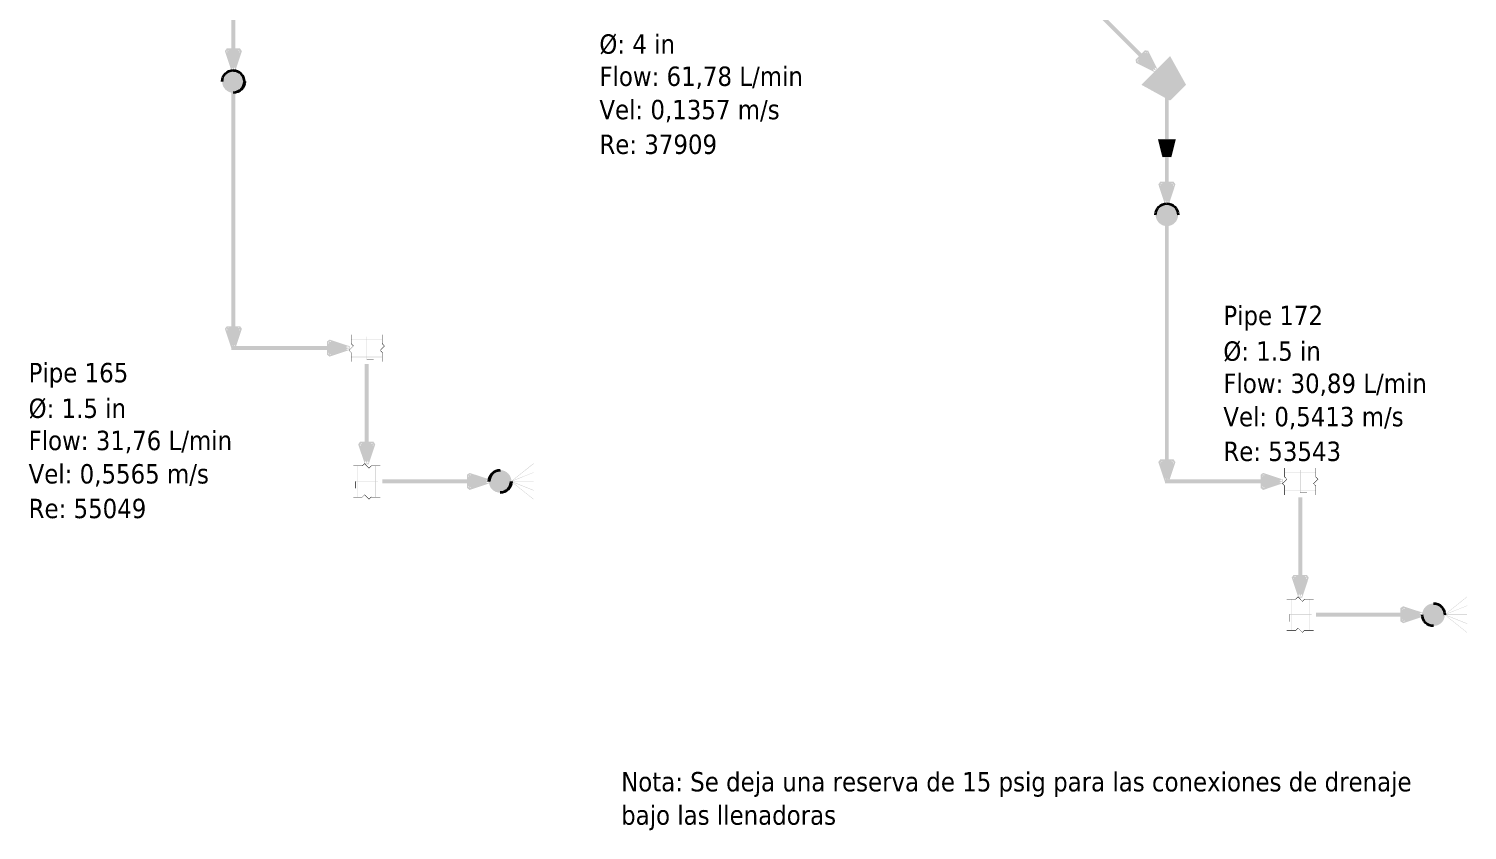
# Model space of a CAD drawing. Header units: inches. Extents: x 0.44 to 8.19, y 2.8 to 6.21.
# Drawn here: x 7.574 to 8.177, y 3.416 to 3.752 of the extents above; entities that cross this region are included whole.
import ezdxf

# ---------------------------------------------------------------- set-up
doc = ezdxf.new("R2010")
doc.units = ezdxf.units.IN
doc.header["$MEASUREMENT"] = 0
for name, color, linetype in [('PDF2_Geometry', 7, 'Continuous'), ('PDF2_Solid Fills', 7, 'Continuous'), ('PDF2_Text', 7, 'Continuous')]:
    doc.layers.add(name, color=color, linetype=linetype)
doc.styles.add('PDF Tahoma', font='tahoma.ttf')

msp = doc.modelspace()

# ---------------------------------------------------------------- hatches: boundary and pattern name
at = {"layer": 'PDF2_Solid Fills', "true_color": 0x00ff0d, "transparency": 33554687}
msp.add_hatch(color=3, dxfattribs=at).paths.add_polyline_path([(7.99903, 3.78353), (8.04107, 3.74143), (8.04167, 3.74083), (8.04053, 3.73969), (8.03993, 3.74029), (7.99783, 3.78233), (7.99724, 3.78293), (7.99843, 3.78413)])
at = {"layer": 'PDF2_Solid Fills', "true_color": 0x00ff2e, "transparency": 33554687}
for points in [[(7.66037, 3.78157), (7.66037, 3.74251), (7.65869, 3.74251), (7.65869, 3.78239), (7.66037, 3.78239)], [(7.66037, 3.72564), (7.66037, 3.62597), (7.65869, 3.62597), (7.65869, 3.72651), (7.66037, 3.72651)], [(7.6595, 3.61931), (7.70047, 3.61931), (7.70047, 3.61762), (7.65869, 3.61762), (7.65869, 3.61931)], [(7.71631, 3.611), (7.71631, 3.57753), (7.71463, 3.57753), (7.71463, 3.61182), (7.71631, 3.61182)], [(7.72293, 3.56336), (7.75917, 3.56336), (7.75917, 3.56168), (7.72206, 3.56168), (7.72206, 3.56336)]]:
    msp.add_hatch(color=100, dxfattribs=at).paths.add_polyline_path(points)
at = {"layer": 'PDF2_Solid Fills', "transparency": 33554687}
h = msp.add_hatch(color=256, dxfattribs=at)
h.paths.add_polyline_path([(7.66308, 3.74311), (7.66032, 3.73469), (7.65875, 3.73469), (7.65593, 3.74311), (7.65674, 3.74419), (7.66233, 3.74419)], flags=0)
h.paths.add_polyline_path([(7.66233, 3.74251), (7.65674, 3.74251), (7.65674, 3.74338), (7.6575, 3.7436), (7.66032, 3.73525), (7.6595, 3.73497), (7.65875, 3.73525), (7.66151, 3.7436), (7.66233, 3.74338)], flags=0)
h = msp.add_hatch(color=256, dxfattribs=at)
h.paths.add_polyline_path([(8.04324, 3.74322), (8.04719, 3.73529), (8.04606, 3.73415), (8.03814, 3.73812), (8.03792, 3.73947), (8.04189, 3.74343)], flags=0)
h.paths.add_polyline_path([(8.04308, 3.74224), (8.03911, 3.73828), (8.03851, 3.73888), (8.0389, 3.73964), (8.04682, 3.73568), (8.04644, 3.73492), (8.04568, 3.73454), (8.04172, 3.74246), (8.04249, 3.74283)], flags=0)
h = msp.add_hatch(color=256, dxfattribs=at)
h.paths.add_polyline_path([(8.0524, 3.74078), (8.04058, 3.72894), (8.04053, 3.729), (8.04053, 3.72906), (8.0524, 3.7225), (8.05236, 3.72239), (8.05231, 3.72244), (8.05892, 3.72906), (8.05897, 3.729), (8.05886, 3.72894), (8.05231, 3.74083), (8.05236, 3.74083)], flags=0)
h.paths.add_polyline_path([(8.05246, 3.74089), (8.05903, 3.72906), (8.05903, 3.72894), (8.0524, 3.72233), (8.05236, 3.72233), (8.04047, 3.72889), (8.04047, 3.72906), (8.05231, 3.74094)], flags=0)
at = {"layer": 'PDF2_Solid Fills', "true_color": 0xc0c0c0, "transparency": 33554687}
for points in [[(8.05236, 3.74083), (8.04053, 3.729), (8.05236, 3.72239), (8.05897, 3.729)], [(8.05479, 3.70606), (8.04731, 3.70606), (8.04921, 3.69862), (8.0529, 3.69862)]]:
    msp.add_hatch(color=9, dxfattribs=at).paths.add_polyline_path(points)
at = {"layer": 'PDF2_Solid Fills', "transparency": 33554687}
h = msp.add_hatch(color=256, dxfattribs=at)
h.paths.add_polyline_path([(7.6595, 3.73486, 0.41503), (7.65494, 3.73031)], flags=0)
h.paths.add_polyline_path([(7.65494, 3.73031, 0.415031), (7.6595, 3.72575)], flags=0)
h.paths.add_polyline_path([(7.65479, 3.73031, 0.413142), (7.6595, 3.72558)], flags=0)
h.paths.add_polyline_path([(7.66428, 3.73031, 0.409865), (7.6595, 3.73508)], flags=0)
for points in [[(7.66417, 3.73031, 0.419619), (7.6595, 3.73497), (7.6595, 3.73497, 0.414044), (7.65483, 3.73031), (7.65483, 3.73031, 0.409572), (7.6595, 3.72564), (7.6595, 3.72564, 0.415164)], [(8.05572, 3.67437, 0.41295), (8.05106, 3.67904), (8.05106, 3.67904, 0.414105), (8.04639, 3.67437), (8.04639, 3.67437, 0.41073), (8.05106, 3.66971), (8.05106, 3.66971, 0.409572)], [(7.70904, 3.62403), (7.70904, 3.62207), (7.70882, 3.62207), (7.70882, 3.62414), (7.70904, 3.62414)], [(7.70904, 3.62218), (7.70904, 3.62022), (7.70882, 3.62022), (7.70882, 3.62224), (7.70904, 3.62224)], [(7.722, 3.62207), (7.70882, 3.62207), (7.70882, 3.62224), (7.72206, 3.62224), (7.72206, 3.62207)], [(7.70899, 3.62039), (7.7099, 3.61942), (7.70996, 3.61936), (7.70985, 3.61925), (7.70888, 3.62022), (7.70882, 3.62033), (7.70893, 3.62044)], [(7.71539, 3.61376), (7.71539, 3.62321), (7.71556, 3.62321), (7.71556, 3.61372), (7.71539, 3.61372)], [(7.72287, 3.61931), (7.7219, 3.62022), (7.72185, 3.62033), (7.722, 3.62044), (7.72206, 3.62039), (7.72299, 3.61942), (7.72304, 3.61936), (7.72293, 3.61925)], [(7.72206, 3.62403), (7.72206, 3.62207), (7.7219, 3.62207), (7.7219, 3.62414), (7.72206, 3.62414)], [(7.7219, 3.62033), (7.7219, 3.62224), (7.72206, 3.62224), (7.72206, 3.62022), (7.7219, 3.62022)], [(7.7099, 3.61931), (7.70801, 3.6174), (7.7079, 3.61751), (7.70979, 3.61942), (7.70985, 3.61951), (7.70996, 3.61936)], [(7.70806, 3.61757), (7.70904, 3.6166), (7.70893, 3.61649), (7.7079, 3.61751), (7.70801, 3.61762)], [(7.70904, 3.6166), (7.70904, 3.61464), (7.70882, 3.61464), (7.70882, 3.61664), (7.70904, 3.61664)], [(7.70893, 3.61481), (7.72206, 3.61481), (7.72206, 3.61464), (7.70882, 3.61464), (7.70882, 3.61481)], [(7.70904, 3.61469), (7.70904, 3.61279), (7.70882, 3.61279), (7.70882, 3.61481), (7.70904, 3.61481)], [(7.72097, 3.61757), (7.72287, 3.61942), (7.72293, 3.61951), (7.72304, 3.61936), (7.72299, 3.61931), (7.72108, 3.61746), (7.72103, 3.6174), (7.72092, 3.61751)], [(7.7219, 3.61654), (7.72092, 3.61751), (7.72103, 3.61762), (7.72108, 3.61757), (7.72206, 3.61664), (7.72211, 3.6166), (7.722, 3.61649)], [(7.7219, 3.61469), (7.7219, 3.61664), (7.72206, 3.61664), (7.72206, 3.61464), (7.7219, 3.61464)], [(7.72206, 3.61469), (7.72206, 3.61279), (7.7219, 3.61279), (7.7219, 3.61481), (7.72206, 3.61481)], [(7.71544, 3.61388), (7.71832, 3.61388), (7.71832, 3.61372), (7.71539, 3.61372), (7.71539, 3.61388)], [(7.71175, 3.56896), (7.70979, 3.56896), (7.70979, 3.56912), (7.71181, 3.56912), (7.71181, 3.56896)], [(7.7136, 3.56896), (7.71164, 3.56896), (7.71164, 3.56912), (7.71365, 3.56912), (7.71365, 3.56896)], [(7.71181, 3.56901), (7.71181, 3.55588), (7.71164, 3.55588), (7.71164, 3.56912), (7.71181, 3.56912)], [(7.71457, 3.56993), (7.71365, 3.56896), (7.7136, 3.5689), (7.71349, 3.56907), (7.71451, 3.5701), (7.71463, 3.56999)], [(7.71631, 3.56803), (7.71446, 3.56993), (7.71442, 3.56999), (7.71451, 3.5701), (7.71653, 3.56808), (7.71636, 3.56799)], [(7.71739, 3.56896), (7.71647, 3.56803), (7.71636, 3.56799), (7.71625, 3.56808), (7.71733, 3.56917), (7.71744, 3.56901)], [(7.71918, 3.56896), (7.71724, 3.56896), (7.71724, 3.56912), (7.71929, 3.56912), (7.71929, 3.56896)], [(7.71907, 3.55599), (7.71907, 3.56912), (7.71929, 3.56912), (7.71929, 3.55588), (7.71907, 3.55588)], [(7.72103, 3.56896), (7.71907, 3.56896), (7.71907, 3.56912), (7.72114, 3.56912), (7.72114, 3.56896)], [(7.77604, 3.5625, 0.419618), (7.77138, 3.56717), (7.77138, 3.56717, 0.415197), (7.76671, 3.5625), (7.76671, 3.5625, 0.410728), (7.77138, 3.55783), (7.77138, 3.55783, 0.415163)], [(7.77599, 3.56256), (7.78532, 3.57004), (7.78537, 3.5701), (7.78549, 3.56993), (7.78543, 3.56988), (7.7761, 3.56244), (7.77604, 3.56239), (7.77593, 3.5625)], [(7.77604, 3.56261), (7.78532, 3.56629), (7.78543, 3.56635), (7.78549, 3.56619), (7.78543, 3.56619), (7.7761, 3.56244), (7.77599, 3.56239), (7.77593, 3.56256)], [(8.10053, 3.56808), (8.10053, 3.56614), (8.10037, 3.56614), (8.10037, 3.56819), (8.10053, 3.56819)], [(8.10053, 3.56625), (8.10053, 3.56429), (8.10037, 3.56429), (8.10037, 3.56629), (8.10053, 3.56629)], [(8.1135, 3.56614), (8.10037, 3.56614), (8.10037, 3.56629), (8.11361, 3.56629), (8.11361, 3.56614)], [(8.10688, 3.55783), (8.10688, 3.56728), (8.1071, 3.56728), (8.1071, 3.55778), (8.10688, 3.55778)], [(8.11361, 3.56808), (8.11361, 3.56614), (8.11344, 3.56614), (8.11344, 3.56819), (8.11361, 3.56819)], [(8.11344, 3.5644), (8.11344, 3.56629), (8.11361, 3.56629), (8.11361, 3.56429), (8.11344, 3.56429)], [(7.71078, 3.56261), (7.72021, 3.56261), (7.72021, 3.56244), (7.71072, 3.56244), (7.71072, 3.56261)], [(7.71089, 3.5625), (7.71089, 3.55962), (7.71072, 3.55962), (7.71072, 3.56261), (7.71089, 3.56261)], [(7.77138, 3.56261), (7.78549, 3.56261), (7.78549, 3.56244), (7.77132, 3.56244), (7.77132, 3.56261)], [(7.7761, 3.56256), (7.78543, 3.55512), (7.78549, 3.55507), (7.78537, 3.55496), (7.78532, 3.55501), (7.77599, 3.56244), (7.77593, 3.5625), (7.77604, 3.56261)], [(7.7761, 3.56261), (7.78543, 3.55886), (7.78549, 3.55881), (7.78543, 3.55865), (7.78532, 3.55871), (7.77604, 3.56244), (7.77593, 3.56244), (7.77599, 3.56261)], [(8.10146, 3.56336), (8.09956, 3.56147), (8.09939, 3.56158), (8.09944, 3.56164), (8.10135, 3.56347), (8.1014, 3.56358), (8.10151, 3.56342)], [(8.09961, 3.56164), (8.10058, 3.56065), (8.10047, 3.56054), (8.10042, 3.5606), (8.09944, 3.56153), (8.09939, 3.56158), (8.09956, 3.56168)], [(8.10053, 3.56446), (8.10146, 3.56347), (8.10151, 3.56342), (8.1014, 3.56332), (8.10042, 3.56429), (8.10037, 3.5644), (8.10047, 3.56451)], [(8.10053, 3.56065), (8.10053, 3.55871), (8.10037, 3.55871), (8.10037, 3.56071), (8.10053, 3.56071)], [(8.11253, 3.56164), (8.11436, 3.56347), (8.11442, 3.56358), (8.11458, 3.56342), (8.11453, 3.56336), (8.11263, 3.56153), (8.11257, 3.56147), (8.11247, 3.56158)], [(8.11344, 3.5606), (8.11247, 3.56158), (8.11257, 3.56168), (8.11361, 3.56065), (8.1135, 3.56054)], [(8.11436, 3.56336), (8.11344, 3.56429), (8.11339, 3.5644), (8.1135, 3.56451), (8.11458, 3.56342), (8.11442, 3.56332)], [(8.11344, 3.55875), (8.11344, 3.56071), (8.11361, 3.56071), (8.11361, 3.55871), (8.11344, 3.55871)], [(7.71175, 3.55588), (7.70979, 3.55588), (7.70979, 3.55604), (7.71181, 3.55604), (7.71181, 3.55588)], [(7.71175, 3.55604), (7.71365, 3.55604), (7.71365, 3.55588), (7.71164, 3.55588), (7.71164, 3.55604)], [(7.71354, 3.55604), (7.71451, 3.55701), (7.71463, 3.55692), (7.7136, 3.55588), (7.71349, 3.55599)], [(7.71457, 3.55697), (7.71647, 3.55512), (7.71653, 3.55507), (7.71636, 3.55496), (7.71442, 3.55692), (7.71451, 3.55701)], [(7.71631, 3.55512), (7.71729, 3.55604), (7.71733, 3.5561), (7.71744, 3.55599), (7.71647, 3.55501), (7.71636, 3.55496), (7.71625, 3.55507)], [(7.71733, 3.55604), (7.71929, 3.55604), (7.71929, 3.55588), (7.71724, 3.55588), (7.71724, 3.55604)], [(7.72103, 3.55588), (7.71907, 3.55588), (7.71907, 3.55604), (7.72114, 3.55604), (7.72114, 3.55588)], [(8.10047, 3.55886), (8.11361, 3.55886), (8.11361, 3.55871), (8.10037, 3.55871), (8.10037, 3.55886)], [(8.10053, 3.55875), (8.10053, 3.55686), (8.10037, 3.55686), (8.10037, 3.55886), (8.10053, 3.55886)], [(8.10699, 3.55794), (8.10986, 3.55794), (8.10986, 3.55778), (8.10688, 3.55778), (8.10688, 3.55794)], [(8.11361, 3.55875), (8.11361, 3.55686), (8.11344, 3.55686), (8.11344, 3.55886), (8.11361, 3.55886)], [(8.10325, 3.51303), (8.10129, 3.51303), (8.10129, 3.51318), (8.10335, 3.51318), (8.10335, 3.51303)], [(8.10514, 3.51303), (8.10319, 3.51303), (8.10319, 3.51318), (8.10519, 3.51318), (8.10519, 3.51303)], [(8.10335, 3.51313), (8.10335, 3.49994), (8.10319, 3.49994), (8.10319, 3.51318), (8.10335, 3.51318)], [(8.10612, 3.514), (8.10519, 3.51303), (8.10514, 3.51297), (8.10499, 3.51313), (8.10508, 3.51318), (8.10607, 3.51417), (8.10618, 3.51406)], [(8.10786, 3.5121), (8.10601, 3.514), (8.10596, 3.51406), (8.10607, 3.51417), (8.10612, 3.51411), (8.10796, 3.51221), (8.10801, 3.51215), (8.10792, 3.51204)], [(8.10889, 3.51303), (8.10792, 3.51204), (8.10781, 3.51215), (8.10786, 3.51221), (8.10878, 3.51318), (8.10883, 3.51324), (8.109, 3.51313)], [(8.11074, 3.51303), (8.10878, 3.51303), (8.10878, 3.51318), (8.11079, 3.51318), (8.11079, 3.51303)], [(8.11063, 3.50006), (8.11063, 3.51318), (8.11079, 3.51318), (8.11079, 3.49994), (8.11063, 3.49994)], [(8.11257, 3.51303), (8.11063, 3.51303), (8.11063, 3.51318), (8.11268, 3.51318), (8.11268, 3.51303)], [(8.16753, 3.50662), (8.17686, 3.51411), (8.17692, 3.51417), (8.17703, 3.514), (8.17697, 3.514), (8.16764, 3.50651), (8.16758, 3.50646), (8.16749, 3.50657)], [(8.10232, 3.50667), (8.11171, 3.50667), (8.11171, 3.50651), (8.10226, 3.50651), (8.10226, 3.50667)], [(8.10243, 3.50657), (8.10243, 3.50369), (8.10226, 3.50369), (8.10226, 3.50667), (8.10243, 3.50667)], [(8.16758, 3.50657, 0.414105), (8.16292, 3.51124), (8.16292, 3.51124, 0.418016), (8.15826, 3.50657), (8.15826, 3.50657, 0.414646), (8.16292, 3.5019), (8.16292, 3.5019, 0.410729)], [(8.16292, 3.50667), (8.17697, 3.50667), (8.17697, 3.50651), (8.16282, 3.50651), (8.16282, 3.50667)], [(8.16753, 3.50667), (8.17686, 3.51036), (8.17697, 3.51042), (8.17703, 3.51025), (8.17692, 3.51025), (8.16758, 3.50651), (8.16753, 3.50646), (8.16749, 3.50662)], [(8.16764, 3.50662), (8.17697, 3.49918), (8.17703, 3.49914), (8.17692, 3.49903), (8.17686, 3.49908), (8.16753, 3.50651), (8.16749, 3.50657), (8.16758, 3.50667)], [(8.16758, 3.50667), (8.17692, 3.50293), (8.17703, 3.50288), (8.17697, 3.50276), (8.17686, 3.50276), (8.16753, 3.50651), (8.16749, 3.50651), (8.16753, 3.50667)], [(8.10325, 3.49994), (8.10129, 3.49994), (8.10129, 3.50017), (8.10335, 3.50017), (8.10335, 3.49994)], [(8.10325, 3.50017), (8.10519, 3.50017), (8.10519, 3.49994), (8.10319, 3.49994), (8.10319, 3.50017)], [(8.10508, 3.50011), (8.10607, 3.50108), (8.10618, 3.50097), (8.10514, 3.49994), (8.10499, 3.50006)], [(8.10612, 3.50103), (8.10801, 3.49914), (8.10792, 3.49903), (8.10596, 3.50097), (8.10607, 3.50108)], [(8.10786, 3.49918), (8.10883, 3.50017), (8.109, 3.50006), (8.10889, 3.5), (8.10792, 3.49903), (8.10781, 3.49914)], [(8.10883, 3.50017), (8.11079, 3.50017), (8.11079, 3.49994), (8.10878, 3.49994), (8.10878, 3.50017)], [(8.11257, 3.49994), (8.11063, 3.49994), (8.11063, 3.50017), (8.11268, 3.50017), (8.11268, 3.49994)]]:
    msp.add_hatch(color=256, dxfattribs=at).paths.add_polyline_path(points)
at = {"layer": 'PDF2_Solid Fills', "true_color": 0x00ff2c, "transparency": 33554687}
for points in [[(8.05186, 3.72379), (8.05186, 3.68658), (8.05024, 3.68658), (8.05024, 3.72461), (8.05186, 3.72461)], [(8.05186, 3.66971), (8.05186, 3.57004), (8.05024, 3.57004), (8.05024, 3.67057), (8.05186, 3.67057)], [(8.05106, 3.56336), (8.09196, 3.56336), (8.09196, 3.56168), (8.05024, 3.56168), (8.05024, 3.56336)], [(8.10781, 3.55507), (8.10781, 3.5216), (8.10618, 3.5216), (8.10618, 3.55588), (8.10781, 3.55588)], [(8.11442, 3.50743), (8.15072, 3.50743), (8.15072, 3.50575), (8.11361, 3.50575), (8.11361, 3.50743)]]:
    msp.add_hatch(color=100, dxfattribs=at).paths.add_polyline_path(points)
h = msp.add_hatch(color=100, dxfattribs=at)
h.paths.add_polyline_path([(8.05479, 3.706), (8.04731, 3.706), (8.04731, 3.70606), (8.04742, 3.70611), (8.04926, 3.69862), (8.04921, 3.69862), (8.04921, 3.69868), (8.0529, 3.69868), (8.0529, 3.69862), (8.05285, 3.69862), (8.05469, 3.70611), (8.05479, 3.70606)], flags=0)
h.paths.add_polyline_path([(8.05485, 3.70606), (8.053, 3.69857), (8.0529, 3.69851), (8.04921, 3.69851), (8.0491, 3.69857), (8.04725, 3.70606), (8.04731, 3.70617), (8.05479, 3.70617)], flags=0)
at = {"layer": 'PDF2_Solid Fills', "transparency": 33554687}
h = msp.add_hatch(color=256, dxfattribs=at)
h.paths.add_polyline_path([(8.05464, 3.68718), (8.05186, 3.67876), (8.05024, 3.67876), (8.04747, 3.68718), (8.04824, 3.68826), (8.05388, 3.68826)], flags=0)
h.paths.add_polyline_path([(8.05388, 3.68658), (8.04824, 3.68658), (8.04824, 3.68744), (8.04904, 3.68772), (8.05186, 3.67931), (8.05106, 3.67904), (8.05024, 3.67931), (8.05306, 3.68772), (8.05388, 3.68744)], flags=0)
h = msp.add_hatch(color=256, dxfattribs=at)
h.paths.add_polyline_path([(8.05561, 3.67437, 0.418439), (8.05106, 3.67893)], flags=0)
h.paths.add_polyline_path([(8.05106, 3.67893, 0.419625), (8.0465, 3.67437)], flags=0)
h.paths.add_polyline_path([(8.0465, 3.67437, 0.420742), (8.05106, 3.66982)], flags=0)
h.paths.add_polyline_path([(8.05106, 3.66982, 0.419556), (8.05561, 3.67437)], flags=0)
h.paths.add_polyline_path([(8.05106, 3.66965, 0.41356), (8.05578, 3.67437)], flags=0)
h.paths.add_polyline_path([(8.04633, 3.67437, 0.414734), (8.05106, 3.66965)], flags=0)
h = msp.add_hatch(color=256, dxfattribs=at)
h.paths.add_polyline_path([(7.66308, 3.62657), (7.66032, 3.61817), (7.65875, 3.61817), (7.65593, 3.62657), (7.65674, 3.62765), (7.66233, 3.62765)], flags=0)
h.paths.add_polyline_path([(7.66233, 3.62597), (7.65674, 3.62597), (7.65674, 3.62685), (7.6575, 3.62711), (7.66032, 3.61871), (7.6595, 3.61843), (7.65875, 3.61871), (7.66151, 3.62711), (7.66233, 3.62685)], flags=0)
h = msp.add_hatch(color=256, dxfattribs=at)
h.paths.add_polyline_path([(7.69987, 3.62201), (7.70828, 3.61925), (7.70828, 3.61768), (7.69987, 3.61486), (7.69878, 3.61567), (7.69878, 3.62125)], flags=0)
h.paths.add_polyline_path([(7.70047, 3.62125), (7.70047, 3.61567), (7.6996, 3.61567), (7.69933, 3.61643), (7.70774, 3.61925), (7.70801, 3.61843), (7.70774, 3.61768), (7.69933, 3.62044), (7.6996, 3.62125)], flags=0)
h = msp.add_hatch(color=256, dxfattribs=at)
h.paths.add_polyline_path([(7.71903, 3.57807), (7.71625, 3.56972), (7.71468, 3.56972), (7.71186, 3.57807), (7.71267, 3.57921), (7.71826, 3.57921)], flags=0)
h.paths.add_polyline_path([(7.71826, 3.57753), (7.71267, 3.57753), (7.71267, 3.57835), (7.71343, 3.57861), (7.71625, 3.57026), (7.71544, 3.56999), (7.71468, 3.57026), (7.71744, 3.57861), (7.71826, 3.57835)], flags=0)
h = msp.add_hatch(color=256, dxfattribs=at)
h.paths.add_polyline_path([(7.75862, 3.56608), (7.76699, 3.56332), (7.76699, 3.56174), (7.75862, 3.55892), (7.75749, 3.55974), (7.75749, 3.56532)], flags=0)
h.paths.add_polyline_path([(7.75917, 3.56532), (7.75917, 3.55974), (7.75836, 3.55974), (7.75808, 3.56049), (7.76644, 3.56332), (7.76671, 3.5625), (7.76644, 3.56174), (7.75808, 3.56451), (7.75836, 3.56532)], flags=0)
h = msp.add_hatch(color=256, dxfattribs=at)
h.paths.add_polyline_path([(7.77599, 3.5625, 0.415693), (7.77138, 3.56711)], flags=0)
h.paths.add_polyline_path([(7.76682, 3.5625, 0.420741), (7.77138, 3.55794)], flags=0)
h.paths.add_polyline_path([(7.76665, 3.5625, 0.413589), (7.77138, 3.55778)], flags=0)
h.paths.add_polyline_path([(7.77615, 3.5625, 0.409865), (7.77138, 3.56728)], flags=0)
h = msp.add_hatch(color=256, dxfattribs=at)
h.paths.add_polyline_path([(8.05464, 3.57064), (8.05186, 3.56222), (8.05024, 3.56222), (8.04747, 3.57064), (8.04824, 3.57172), (8.05388, 3.57172)], flags=0)
h.paths.add_polyline_path([(8.05388, 3.57004), (8.04824, 3.57004), (8.04824, 3.5709), (8.04904, 3.57118), (8.05186, 3.56278), (8.05106, 3.5625), (8.05024, 3.56278), (8.05306, 3.57118), (8.05388, 3.5709)], flags=0)
h = msp.add_hatch(color=256, dxfattribs=at)
h.paths.add_polyline_path([(8.09142, 3.56608), (8.09978, 3.56332), (8.09978, 3.56174), (8.09142, 3.55892), (8.09033, 3.55974), (8.09033, 3.56532)], flags=0)
h.paths.add_polyline_path([(8.09196, 3.56532), (8.09196, 3.55974), (8.09114, 3.55974), (8.09088, 3.56049), (8.09928, 3.56332), (8.09956, 3.5625), (8.09928, 3.56174), (8.09088, 3.56451), (8.09114, 3.56532)], flags=0)
h = msp.add_hatch(color=256, dxfattribs=at)
h.paths.add_polyline_path([(8.11057, 3.52214), (8.10781, 3.51378), (8.10618, 3.51378), (8.1034, 3.52214), (8.10417, 3.52328), (8.10981, 3.52328)], flags=0)
h.paths.add_polyline_path([(8.10981, 3.5216), (8.10417, 3.5216), (8.10417, 3.5224), (8.10499, 3.52268), (8.10781, 3.51432), (8.10699, 3.51406), (8.10618, 3.51432), (8.109, 3.52268), (8.10981, 3.5224)], flags=0)
h = msp.add_hatch(color=256, dxfattribs=at)
h.paths.add_polyline_path([(8.15013, 3.51014), (8.15853, 3.50738), (8.15853, 3.50581), (8.15013, 3.50299), (8.14903, 3.50379), (8.14903, 3.50939)], flags=0)
h.paths.add_polyline_path([(8.15072, 3.50939), (8.15072, 3.50379), (8.14985, 3.50379), (8.14963, 3.50456), (8.15799, 3.50738), (8.15826, 3.50657), (8.15799, 3.50581), (8.14963, 3.50857), (8.14985, 3.50939)], flags=0)
h = msp.add_hatch(color=256, dxfattribs=at)
h.paths.add_polyline_path([(8.16749, 3.50657, 0.416425), (8.16292, 3.51118)], flags=0)
h.paths.add_polyline_path([(8.16292, 3.51118, 0.415891), (8.15836, 3.50657)], flags=0)
h.paths.add_polyline_path([(8.15836, 3.50657, 0.419556), (8.16292, 3.50201)], flags=0)
h.paths.add_polyline_path([(8.16292, 3.50201, 0.420076), (8.16749, 3.50657)], flags=0)
h.paths.add_polyline_path([(8.16292, 3.50185, 0.414734), (8.16764, 3.50657)], flags=0)
h.paths.add_polyline_path([(8.16292, 3.51133, 0.408866), (8.15815, 3.50657)], flags=0)

# ---------------------------------------------------------------- linework, layer by layer
at = {"layer": 'PDF2_Geometry', "lineweight": 35, "transparency": 33554687}
for points in [[(7.65479, 3.73031), (7.65479, 3.73292), (7.6569, 3.73508), (7.6595, 3.73508)], [(7.66411, 3.73031), (7.66411, 3.73286), (7.66206, 3.73486), (7.6595, 3.73486)], [(7.6595, 3.72575), (7.66206, 3.72575), (7.66411, 3.72775), (7.66411, 3.73031)], [(7.66428, 3.73031), (7.66428, 3.72771), (7.66211, 3.72558), (7.6595, 3.72558)], [(8.04633, 3.67437), (8.04633, 3.67697), (8.04844, 3.67914), (8.05106, 3.67914)], [(8.05106, 3.67914), (8.05365, 3.67914), (8.05578, 3.67697), (8.05578, 3.67437)], [(7.76665, 3.5625), (7.76665, 3.56511), (7.76878, 3.56728), (7.77138, 3.56728)], [(7.77138, 3.56711), (7.76882, 3.56711), (7.76682, 3.56506), (7.76682, 3.5625)], [(7.77138, 3.55794), (7.77393, 3.55794), (7.77599, 3.55994), (7.77599, 3.5625)], [(7.77615, 3.5625), (7.77615, 3.55989), (7.77399, 3.55778), (7.77138, 3.55778)], [(8.16292, 3.50185), (8.16032, 3.50185), (8.15815, 3.50396), (8.15815, 3.50657)], [(8.16292, 3.51133), (8.16553, 3.51133), (8.16764, 3.50917), (8.16764, 3.50657)]]:
    msp.add_open_spline(points, degree=3, dxfattribs=at)
at = {"layer": 'PDF2_Solid Fills', "transparency": 33554687}
for points in [[(7.66233, 3.74338), (7.6595, 3.73497), (7.65674, 3.74338)], [(8.04249, 3.74283), (8.04644, 3.73492), (8.03851, 3.73888)], [(8.05388, 3.68744), (8.05106, 3.67904), (8.04824, 3.68744)], [(7.66233, 3.62685), (7.6595, 3.61843), (7.65674, 3.62685)], [(7.6996, 3.62125), (7.70801, 3.61843), (7.6996, 3.61567)], [(7.71826, 3.57835), (7.71544, 3.56999), (7.71267, 3.57835)], [(8.05388, 3.5709), (8.05106, 3.5625), (8.04824, 3.5709)], [(7.75836, 3.56532), (7.76671, 3.5625), (7.75836, 3.55974)], [(8.09114, 3.56532), (8.09956, 3.5625), (8.09114, 3.55974)], [(8.10981, 3.5224), (8.10699, 3.51406), (8.10417, 3.5224)], [(8.14985, 3.50939), (8.15826, 3.50657), (8.14985, 3.50379)]]:
    msp.add_solid(points, dxfattribs=at)

# ---------------------------------------------------------------- texts
at = {"layer": 'PDF2_Text', "transparency": 33554687, "attachment_point": 4, "style": 'PDF Tahoma'}
for s, insert, char_height in [('Ø: 4 in', (7.81302, 3.74587), 0.008133), ('Flow: 61,78 L/min', (7.81302, 3.73189), 0.0081332), ('Vel: 0,1357 m/s', (7.81302, 3.71791), 0.0081332), ('Re: 37909', (7.81302, 3.70392), 0.008133), ('Pipe 172', (8.07473, 3.63101), 0.008133), ('Ø: 1.5 in', (8.07473, 3.61702), 0.008133), ('Pipe 165', (7.57362, 3.60701), 0.008133), ('Flow: 30,89 L/min', (8.07473, 3.60304), 0.0081332), ('Ø: 1.5 in', (7.57362, 3.59303), 0.008133), ('Vel: 0,5413 m/s', (8.07473, 3.58906), 0.0081332), ('Flow: 31,76 L/min', (7.57362, 3.57905), 0.0081332), ('Re: 53543', (8.07473, 3.57507), 0.008133), ('Vel: 0,5565 m/s', (7.57362, 3.56506), 0.0081332), ('Re: 55049', (7.57362, 3.55108), 0.008133)]:
    msp.add_mtext(s, dxfattribs=dict(at, insert=insert, char_height=char_height))
at = {"layer": 'PDF2_Text', "color": 1, "transparency": 33554687, "char_height": 0.0081332, "attachment_point": 4, "style": 'PDF Tahoma'}
for s, insert in [('Nota: Se deja una reserva de 15 psig para las conexiones de drenaje', (7.82216, 3.43534)), ('bajo las llenadoras', (7.82216, 3.42135))]:
    msp.add_mtext(s, dxfattribs=dict(at, insert=insert))

doc.saveas('drawing.dxf')
